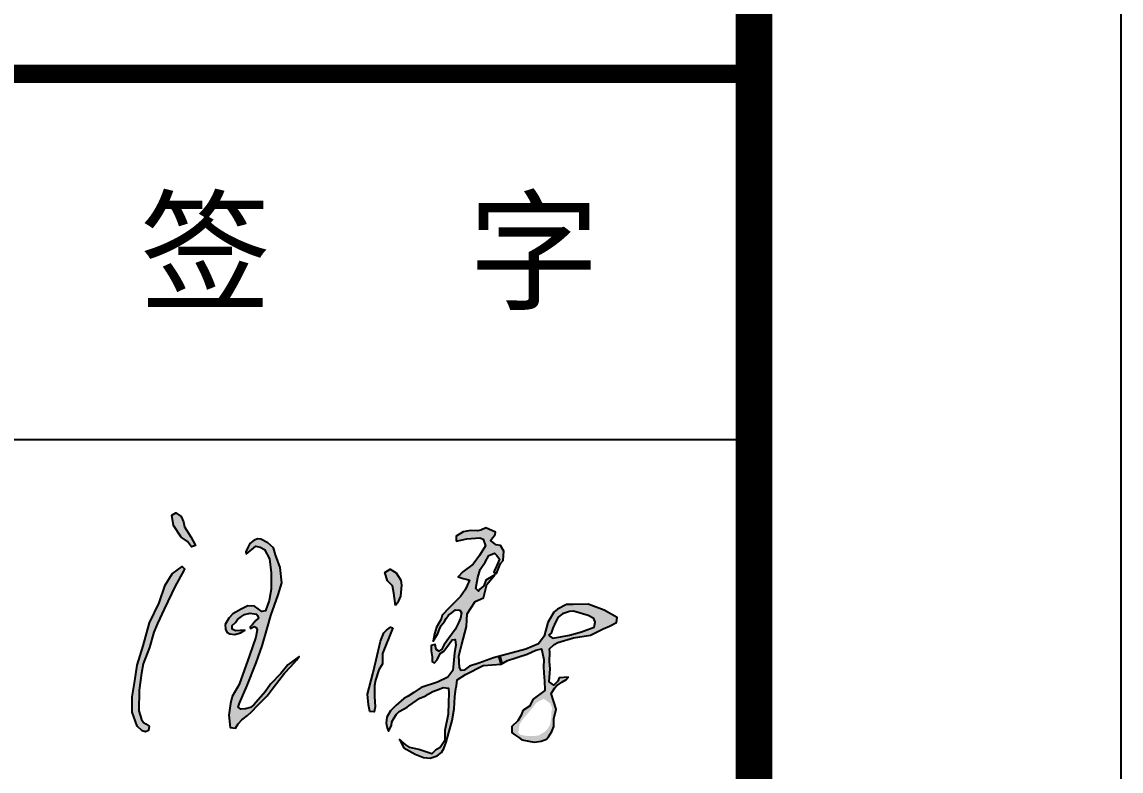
# Model space of a CAD drawing. Extents: x 185245 to 2166646, y -19957 to 815000.
# Drawn here: x 2047606 to 2052098, y 643487 to 646548 of the extents above; entities that cross this region are included whole.
import ezdxf

# ---------------------------------------------------------------- set-up
doc = ezdxf.new("R2010")
doc.units = 0
doc.header["$LTSCALE"] = 1000
doc.header["$MEASUREMENT"] = 0
for name, color, linetype in [('PUB_TEXT', 7, 'Continuous'), ('PUB_TITLE', 4, 'Continuous'), ('图框', 4, 'Continuous')]:
    doc.layers.add(name, color=color, linetype=linetype)
doc.styles.add('STYLE-黑体', font='simhei.ttf')

msp = doc.modelspace()

# ---------------------------------------------------------------- hatches: boundary and pattern name
at = {"layer": 'PUB_TEXT'}
h = msp.add_hatch(color=4, dxfattribs=at)
h.paths.add_polyline_path([(2048232.3, 644241.6), (2048270.3, 644312.8), (2048261, 644322.1), (2048219.5, 644292.2), (2048190.8, 644245.7), (2048166.3, 644173.8), (2048127.3, 644092.3), (2048100.7, 643997.8), (2048076.2, 643919.2), (2048066.5, 643855.1), (2048055.6, 643790.3), (2048056.1, 643727.2), (2048076, 643669.4), (2048097.4, 643650.9), (2048110.6, 643647.1), (2048123.5, 643652.3), (2048125.3, 643669.9), (2048111.6, 643679.8), (2048095.7, 643689.4), (2048083.5, 643732.6), (2048084.2, 643817.2), (2048094.2, 643886.7), (2048101.4, 643924.5), (2048127.6, 643991.3), (2048144.6, 644054.3), (2048159.9, 644090), (2048187.6, 644148.1)])
h.paths.add_polyline_path([(2048279.5, 644469.8), (2048269.6, 644484.2), (2048265.8, 644505.5), (2048255.9, 644527.6), (2048234.6, 644542), (2048218.7, 644532.1), (2048225.5, 644490.3), (2048256.7, 644442.4), (2048281.8, 644424.2), (2048298.5, 644402.9), (2048314.5, 644408.2), (2048296.3, 644443.2)])
h = msp.add_hatch(color=4, dxfattribs=at)
h.paths.add_polyline_path([(2049419.2, 643881), (2049491.4, 643918.1), (2049564, 643923.7), (2049555.5, 643955.7), (2049533.3, 643949.7), (2049473.1, 643927.2), (2049434.6, 643914.6), (2049413.7, 643898.7), (2049400.3, 643897.1), (2049394.4, 643910.4), (2049391.9, 643958.1), (2049402.8, 643999.9), (2049422.9, 644076.8), (2049425.1, 644128.5), (2049441, 644152.9), (2049458.6, 644180.1), (2049491.9, 644195.2), (2049505.7, 644248.7), (2049538.1, 644288.3), (2049502.1, 644266.4), (2049492.9, 644243.2), (2049477.1, 644229.6), (2049471.3, 644222.2), (2049461, 644232.1), (2049468.9, 644278.3), (2049478.8, 644310.5), (2049498.6, 644339.8), (2049513.4, 644367.8), (2049537.4, 644376.9), (2049546.1, 644368.2), (2049557.2, 644352.1), (2049545.6, 644324.1), (2049537.4, 644306.8), (2049534.5, 644299.3), (2049545.6, 644294), (2049561.3, 644334.8), (2049572.9, 644346.8), (2049575.8, 644384.7), (2049561.1, 644408.6), (2049543.9, 644410.7), (2049520.9, 644429.4), (2049539.7, 644454), (2049541.2, 644462.3), (2049501.1, 644480.6), (2049481.2, 644471.7), (2049467.1, 644468.6), (2049438.4, 644469.6), (2049409.7, 644464.4), (2049381, 644447.2), (2049379.9, 644426.5), (2049424.2, 644436), (2049477, 644439.6), (2049491.4, 644434.8), (2049499.8, 644407.3), (2049475.8, 644367.7), (2049449.4, 644331.8), (2049407.5, 644300.6), (2049388.3, 644280.2), (2049409.2, 644272.9), (2049421.3, 644271.2), (2049434.6, 644266.6), (2049425.8, 644245.4), (2049416.7, 644226.7), (2049398.8, 644200), (2049351, 644152.9), (2049323.5, 644123.2), (2049318.5, 644108), (2049300.5, 644074.7), (2049296.3, 644061.2), (2049292.4, 644047.9), (2049286.6, 644017.1), (2049305.5, 644048.5), (2049311.7, 644066.3), (2049319.5, 644081.8), (2049332.1, 644098.4), (2049339.5, 644109.9), (2049349.8, 644123.9), (2049362.8, 644133.5), (2049377.9, 644145), (2049395.7, 644144.2), (2049402.7, 644133.9), (2049398.7, 644112.1), (2049389.8, 644092.9), (2049376.8, 644065.1), (2049342.1, 644018.2), (2049330.2, 644001.6), (2049321.4, 643985), (2049309.5, 643977.2), (2049298.8, 643983.5), (2049294, 644004.5), (2049278.5, 643999.5), (2049278.5, 643977.6), (2049281.8, 643953.8), (2049281.8, 643934.6), (2049292, 643929.5), (2049302.3, 643940.7), (2049315.4, 643966.8), (2049329.9, 643976.7), (2049353.3, 644007.5), (2049364.5, 644022.4), (2049375.8, 644024.8), (2049379.5, 644001), (2049374.3, 643969.2), (2049366.8, 643897.3), (2049345.8, 643870.2), (2049303.7, 643850.2), (2049237.3, 643828.7), (2049207.2, 643808), (2049184.8, 643792.1), (2049167.1, 643783.3), (2049134.5, 643754.5), (2049112.6, 643732.1), (2049097.3, 643706.2), (2049094.3, 643682.6), (2049097.9, 643663.1), (2049103.2, 643649), (2049116.7, 643672.6), (2049117.3, 643687.9), (2049126.8, 643703.8), (2049136.2, 643718.6), (2049148, 643729.8), (2049179.9, 643748), (2049187.6, 643753.3), (2049218.8, 643774.6), (2049231.8, 643784), (2049256, 643794), (2049263.7, 643798.8), (2049284.9, 643811.1), (2049311.5, 643821.7), (2049328, 643828.2), (2049349.3, 643825.3), (2049350.5, 643805.2), (2049349.3, 643766.3), (2049348.1, 643719.1), (2049333.9, 643652.1), (2049333.9, 643611.9), (2049315.5, 643583.4), (2049296.2, 643572.5), (2049281.1, 643556.6), (2049227.4, 643574.2), (2049191.3, 643583.4), (2049175.4, 643594.3), (2049149.3, 643615.2), (2049166.1, 643580.9), (2049212.8, 643556), (2049247.6, 643541.9), (2049274.2, 643538.6), (2049302.8, 643549.4), (2049321, 643562.6), (2049330.6, 643578.8), (2049340.1, 643604.1), (2049363.7, 643692.8), (2049372.6, 643741.1), (2049374.9, 643790), (2049379.6, 643823.5), (2049381.4, 643835.3), (2049384.9, 643860.1)])
h.paths.add_polyline_path([(2049670.5, 643964.2), (2049706.3, 643981.1), (2049728.9, 643985.9), (2049739.1, 643943), (2049737.7, 643910.6), (2049739.7, 643867.6), (2049741.1, 643856.3), (2049742.4, 643816), (2049695.2, 643780.6), (2049680, 643751.5), (2049653.5, 643733.6), (2049645.6, 643715.1), (2049632.3, 643691.9), (2049608.5, 643668.1), (2049608.5, 643644.3), (2049616.4, 643637), (2049636.3, 643623.1), (2049648.9, 643613.9), (2049699.2, 643605.3), (2049727.7, 643609.2), (2049749.5, 643617.2), (2049757.4, 643627.1), (2049771.3, 643648.9), (2049780, 643668.8), (2049780, 643700.5), (2049788.6, 643740.2), (2049769.4, 643803.7), (2049783.9, 643826.2), (2049791.2, 643835.5), (2049811.7, 643849.3), (2049828.9, 643859.3), (2049838.2, 643870.5), (2049801.6, 643868), (2049796.7, 643854.6), (2049780, 643837.6), (2049760, 643851.7), (2049764.6, 643904.3), (2049761.8, 643934.9), (2049763.2, 643971.6), (2049761.4, 643986.5), (2049781.4, 644003.7), (2049796.7, 644011.6), (2049860.4, 644030.8), (2049929.8, 644041.7), (2049981.7, 644067.6), (2050006.8, 644078.5), (2050036.1, 644094.3), (2050038.6, 644114.4), (2049985.9, 644144.5), (2049920.6, 644168.7), (2049858.7, 644167.9), (2049832, 644167.9), (2049794.3, 644147.8), (2049779.2, 644135.3), (2049755, 644093.5), (2049740.8, 644038.3), (2049716.5, 644006.6), (2049664.6, 643984.8), (2049560.6, 643957), (2049568.8, 643926.3), (2049590.4, 643937.8)])
h.paths.add_polyline_path([(2049758.3, 644042.4), (2049768.7, 644049.5), (2049775.1, 644070), (2049787.4, 644097.6), (2049798, 644115.7), (2049815.6, 644128.6), (2049843.7, 644138.5), (2049859.5, 644139.7), (2049919.6, 644122), (2049942.8, 644109.9), (2049949.2, 644095.6), (2049945.1, 644075.2), (2049914.5, 644063.2), (2049892.2, 644055.8), (2049843.1, 644041.9), (2049806.5, 644035.4), (2049774.1, 644029.4)], flags=16)
h.paths.add_polyline_path([(2049724.3, 643775), (2049738.4, 643782.3), (2049765, 643762.5), (2049772.8, 643743.7), (2049769.7, 643729.1), (2049769.7, 643707.2), (2049764.5, 643676.5), (2049754.5, 643659.8), (2049742, 643646.8), (2049715.4, 643630.7), (2049670.1, 643630.1), (2049655, 643632.2), (2049641.9, 643635.9), (2049634.1, 643643.2), (2049639.8, 643678.6), (2049657.1, 643703.6), (2049679, 643728.6), (2049708.7, 643766.1)], flags=16)
h.paths.add_polyline_path([(2049560.6, 643957), (2049555.5, 643955.7), (2049564, 643923.7), (2049568.8, 643926.3)], flags=17)
msp.add_hatch(color=4, dxfattribs=at).paths.add_polyline_path([(2048566.4, 644063.8), (2048562.2, 644033.3), (2048536.3, 643958.3), (2048493.9, 643840.5), (2048465, 643791.4), (2048457.6, 643762.6), (2048450.9, 643715.5), (2048456.2, 643664.5), (2048479.1, 643662.5), (2048489.8, 643679.3), (2048504, 643695.4), (2048527.5, 643713.5), (2048543.6, 643728.3), (2048568.5, 643755.2), (2048608.1, 643793.4), (2048633, 643826.4), (2048679.4, 643886.8), (2048702.9, 643913), (2048729.1, 643940.5), (2048739.2, 643954.6), (2048692.3, 643921.2), (2048663.6, 643884.8), (2048622.1, 643841.1), (2048600.1, 643810), (2048552.9, 643756.6), (2048540.3, 643745.7), (2048518.9, 643740.7), (2048500.4, 643739.9), (2048489.1, 643747.8), (2048495, 643764.2), (2048526.1, 643835.7), (2048562.6, 643928.7), (2048587.5, 643998.6), (2048607.6, 644068.6), (2048622.5, 644122.6), (2048653.4, 644207.1), (2048667.5, 644255.6), (2048661.1, 644317.9), (2048641.8, 644370.6), (2048633.3, 644398.8), (2048610.2, 644419.5), (2048582.5, 644434.1), (2048569.7, 644435.1), (2048555.1, 644429.9), (2048537.2, 644416.2), (2048529.7, 644403.1), (2048521.2, 644381.9), (2048522.4, 644373.1), (2048562.2, 644406.3), (2048579.2, 644401.2), (2048597.1, 644392.7), (2048617.5, 644354.3), (2048624.3, 644297.1), (2048623.7, 644229.5), (2048616.2, 644183.4), (2048601, 644141.8), (2048586.4, 644139.1), (2048555.9, 644160.7), (2048528.3, 644162.5), (2048501.5, 644148.6), (2048467, 644128.6), (2048451.4, 644111.6), (2048436.4, 644086), (2048437.1, 644066.8), (2048443.4, 644053.8), (2048455, 644046.8), (2048475.3, 644044.2), (2048498.6, 644051.5), (2048517.2, 644062.1), (2048478.3, 644059.5), (2048464.7, 644066.8), (2048465, 644081.7), (2048478.6, 644093.4), (2048486, 644106), (2048509.7, 644124.5), (2048537.8, 644132.2), (2048567.8, 644127.7), (2048572.1, 644111.6), (2048561.8, 644101.3), (2048547.8, 644086), (2048538.2, 644075.4), (2048539.5, 644069.1), (2048560.6, 644079.6)])
h = msp.add_hatch(color=4, dxfattribs=at)
h.paths.add_polyline_path([(2049112.2, 644075.1), (2049095.8, 644062.9), (2049084.5, 644051.2), (2049071.4, 644017.4), (2049053, 643941.1), (2049039.8, 643884.1), (2049018.7, 643800.7), (2049021.9, 643757.9), (2049027.7, 643729.9), (2049045.6, 643728.9), (2049049.3, 643748.4), (2049046.7, 643791.1), (2049047.1, 643835.8), (2049050.1, 643857.4), (2049065, 643899.8), (2049078.9, 643924.4), (2049079.9, 643967.1), (2049121.5, 644071.4)])
h.paths.add_polyline_path([(2049120.8, 644243), (2049125.2, 644213.6), (2049132.7, 644163.2), (2049141, 644174.5), (2049144.8, 644182.8), (2049152.3, 644201.6), (2049156.8, 644245.9), (2049153.8, 644266.2), (2049135.7, 644296.3), (2049110.9, 644311.4), (2049088.3, 644298.6), (2049100.4, 644264)])

# ---------------------------------------------------------------- linework, layer by layer
at = {"layer": 'PUB_TEXT', "color": 4}
for p, q in [((2049564, 643923.7, 0), (2049555.5, 643955.7, 0)), ((2049568.8, 643926.3, 0), (2049560.6, 643957, 0))]:
    msp.add_line(p, q, dxfattribs=at)
at = {"layer": 'PUB_TEXT', "color": 4, "elevation": 0}
for points in [[(2048256.7, 644442.4), (2048225.5, 644490.3), (2048218.7, 644532.1), (2048234.6, 644542), (2048255.9, 644527.6), (2048265.8, 644505.5), (2048269.6, 644484.2), (2048279.5, 644469.8), (2048296.3, 644443.2), (2048314.5, 644408.2), (2048298.5, 644402.9), (2048281.8, 644424.2), (2048256.7, 644442.4)], [(2048522.4, 644373.1), (2048562.2, 644406.3), (2048579.2, 644401.2), (2048597.1, 644392.7), (2048617.5, 644354.3), (2048624.3, 644297.1), (2048623.7, 644229.5), (2048616.2, 644183.4), (2048601, 644141.8), (2048586.4, 644139.1), (2048555.9, 644160.7), (2048528.3, 644162.5), (2048501.5, 644148.6), (2048467, 644128.6), (2048451.4, 644111.6), (2048436.4, 644086), (2048437.1, 644066.8), (2048443.4, 644053.8), (2048455, 644046.8), (2048475.3, 644044.2), (2048498.6, 644051.5), (2048517.2, 644062.1), (2048478.3, 644059.5), (2048464.7, 644066.8), (2048465, 644081.7), (2048478.6, 644093.4), (2048486, 644106), (2048502.6, 644118.9), (2048514.9, 644125.9), (2048537.8, 644132.2), (2048564.4, 644128.2), (2048569.1, 644122.9), (2048572.1, 644111.6), (2048561.8, 644101.3), (2048547.8, 644086), (2048538.2, 644075.4), (2048539.5, 644069.1), (2048555.4, 644077.1), (2048562.8, 644073.8), (2048566.4, 644063.8), (2048562.2, 644033.3), (2048536.3, 643958.3), (2048493.9, 643840.5), (2048465, 643791.4), (2048457.6, 643762.6), (2048450.9, 643715.5), (2048456.2, 643664.5), (2048479.1, 643662.5), (2048489.8, 643679.3), (2048504, 643695.4), (2048527.5, 643713.5), (2048543.6, 643728.3), (2048568.5, 643755.2), (2048608.1, 643793.4), (2048633, 643826.4), (2048679.4, 643886.8), (2048702.9, 643913), (2048729.1, 643940.5), (2048739.2, 643954.6), (2048692.3, 643921.2), (2048663.6, 643884.8), (2048622.1, 643841.1), (2048600.1, 643810), (2048552.9, 643756.6), (2048540.3, 643745.7), (2048518.9, 643740.7), (2048500.4, 643739.9), (2048489.1, 643747.8), (2048495, 643764.2), (2048526.1, 643835.7), (2048562.6, 643928.7), (2048587.5, 643998.6), (2048607.6, 644068.6), (2048622.5, 644122.6), (2048653.4, 644207.1), (2048667.5, 644255.6), (2048661.1, 644317.9), (2048641.8, 644370.6), (2048633.3, 644398.8), (2048610.2, 644419.5), (2048582.5, 644434.1), (2048569.7, 644435.1), (2048555.1, 644429.9), (2048537.2, 644416.2), (2048529.7, 644403.1), (2048521.2, 644381.9), (2048521.2, 644381.9), (2048522.4, 644373.1)], [(2048266.9, 644306.5), (2048232.3, 644241.6), (2048187.6, 644148.1), (2048159.9, 644090), (2048144.6, 644054.3), (2048127.6, 643991.3), (2048101.4, 643924.5), (2048094.2, 643886.7), (2048084.2, 643817.2), (2048083.5, 643732.6), (2048093.6, 643696.9), (2048102.1, 643685.5), (2048111.6, 643679.8), (2048125.3, 643669.9), (2048125.3, 643669.9), (2048123.5, 643652.3), (2048110.6, 643647.1), (2048097.4, 643650.9), (2048076, 643669.4), (2048056.1, 643727.2), (2048055.6, 643790.3), (2048066.5, 643855.1), (2048076.2, 643919.2), (2048100.7, 643997.8), (2048127.3, 644092.3), (2048166.3, 644173.8), (2048190.8, 644245.7), (2048219.5, 644292.2), (2048261, 644322.1), (2048271.5, 644311.6), (2048266.9, 644306.5)], [(2049132.7, 644163.2), (2049125.2, 644213.6), (2049120.8, 644243), (2049100.4, 644264), (2049088.3, 644298.6), (2049110.9, 644311.4), (2049135.7, 644296.3), (2049153.8, 644266.2), (2049156.8, 644245.9), (2049152.3, 644201.6), (2049144.8, 644182.8), (2049141, 644174.5), (2049132.7, 644163.2)], [(2049758.3, 644042.4), (2049774.1, 644029.4), (2049806.5, 644035.4), (2049843.1, 644041.9), (2049892.2, 644055.8), (2049914.5, 644063.2), (2049945.1, 644075.2), (2049949.2, 644095.6), (2049942.8, 644109.9), (2049919.6, 644122), (2049859.5, 644139.7), (2049843.7, 644138.5), (2049815.6, 644128.6), (2049798, 644115.7), (2049787.4, 644097.6), (2049775.1, 644070), (2049768.7, 644049.5), (2049758.3, 644042.4)], [(2049121.5, 644071.4), (2049079.9, 643967.1), (2049078.9, 643924.4), (2049065, 643899.8), (2049050.1, 643857.4), (2049047.1, 643835.8), (2049046.7, 643791.1), (2049049.3, 643748.4), (2049045.6, 643728.9), (2049045.6, 643728.9), (2049027.7, 643729.9), (2049021.9, 643757.9), (2049018.7, 643800.7), (2049039.8, 643884.1), (2049053, 643941.1), (2049071.4, 644017.4), (2049084.5, 644051.2), (2049095.8, 644062.9), (2049112.2, 644075.1), (2049121.5, 644071.4)]]:
    msp.add_lwpolyline(points, dxfattribs=at)
msp.add_lwpolyline([(2049379.9, 644426.5), (2049424.2, 644436), (2049477, 644439.6), (2049491.4, 644434.8), (2049499.8, 644407.3), (2049475.8, 644367.7), (2049449.4, 644331.8), (2049407.5, 644300.6), (2049407.5, 644300.6), (2049388.3, 644280.2), (2049409.2, 644272.9), (2049421.3, 644271.2), (2049434.6, 644266.6), (2049425.8, 644245.4), (2049416.7, 644226.7), (2049398.8, 644200), (2049351, 644152.9), (2049323.5, 644123.2), (2049318.5, 644108), (2049300.5, 644074.7), (2049296.3, 644061.2), (2049292.4, 644047.9), (2049286.6, 644017.1), (2049305.5, 644048.5), (2049311.7, 644066.3), (2049319.5, 644081.8), (2049332.1, 644098.4), (2049339.5, 644109.9), (2049349.8, 644123.9), (2049362.8, 644133.5), (2049377.9, 644145), (2049395.7, 644144.2), (2049402.7, 644133.9), (2049398.7, 644112.1), (2049389.8, 644092.9), (2049376.8, 644065.1), (2049342.1, 644018.2), (2049330.2, 644001.6), (2049321.4, 643985), (2049309.5, 643977.2), (2049298.8, 643983.5), (2049294, 644004.5), (2049278.5, 643999.5), (2049278.5, 643977.6), (2049281.8, 643953.8), (2049281.8, 643934.6), (2049292, 643929.5), (2049302.3, 643940.7), (2049315.4, 643966.8), (2049329.9, 643976.7), (2049353.3, 644007.5), (2049364.5, 644022.4), (2049375.8, 644024.8), (2049379.5, 644001), (2049374.3, 643969.2), (2049366.8, 643897.3), (2049345.8, 643870.2), (2049303.7, 643850.2), (2049237.3, 643828.7), (2049207.2, 643808), (2049184.8, 643792.1), (2049167.1, 643783.3), (2049134.5, 643754.5), (2049112.6, 643732.1), (2049097.3, 643706.2), (2049094.3, 643682.6), (2049097.9, 643663.1), (2049103.2, 643649), (2049103.2, 643649), (2049116.7, 643672.6), (2049117.3, 643687.9), (2049126.8, 643703.8), (2049136.2, 643718.6), (2049148, 643729.8), (2049179.9, 643748), (2049187.6, 643753.3), (2049218.8, 643774.6), (2049231.8, 643784), (2049256, 643794), (2049263.7, 643798.8), (2049284.9, 643811.1), (2049311.5, 643821.7), (2049328, 643828.2), (2049349.3, 643825.3), (2049350.5, 643805.2), (2049349.3, 643766.3), (2049348.1, 643719.1), (2049333.9, 643652.1), (2049333.9, 643611.9), (2049315.5, 643583.4), (2049296.2, 643572.5), (2049281.1, 643556.6), (2049227.4, 643574.2), (2049191.3, 643583.4), (2049175.4, 643594.3), (2049149.3, 643615.2), (2049149.3, 643615.2), (2049166.1, 643580.9), (2049212.8, 643556), (2049247.6, 643541.9), (2049274.2, 643538.6), (2049302.8, 643549.4), (2049321, 643562.6), (2049330.6, 643578.8), (2049340.1, 643604.1), (2049363.7, 643692.8), (2049372.6, 643741.1), (2049374.9, 643790), (2049379.6, 643823.5), (2049381.4, 643835.3), (2049384.9, 643860.1), (2049419.2, 643881), (2049491.4, 643918.1), (2049564, 643923.7), (2049590.4, 643937.8), (2049670.5, 643964.2), (2049706.3, 643981.1), (2049728.9, 643985.9), (2049739.1, 643943), (2049737.7, 643910.6), (2049739.7, 643867.6), (2049741.1, 643856.3), (2049742.4, 643816), (2049695.2, 643780.6), (2049680, 643751.5), (2049653.5, 643733.6), (2049645.6, 643715.1), (2049632.3, 643691.9), (2049608.5, 643668.1), (2049608.5, 643644.3), (2049616.4, 643637), (2049636.3, 643623.1), (2049648.9, 643613.9), (2049699.2, 643605.3), (2049727.7, 643609.2), (2049749.5, 643617.2), (2049757.4, 643627.1), (2049771.3, 643648.9), (2049780, 643668.8), (2049780, 643700.5), (2049788.6, 643740.2), (2049769.4, 643803.7), (2049783.9, 643826.2), (2049791.2, 643835.5), (2049811.7, 643849.3), (2049828.9, 643859.3), (2049838.2, 643870.5), (2049801.6, 643868), (2049796.7, 643854.6), (2049780, 643837.6), (2049760, 643851.7), (2049764.6, 643904.3), (2049761.8, 643934.9), (2049763.2, 643971.6), (2049761.4, 643986.5), (2049781.4, 644003.7), (2049796.7, 644011.6), (2049860.4, 644030.8), (2049929.8, 644041.7), (2049981.7, 644067.6), (2050006.8, 644078.5), (2050036.1, 644094.3), (2050038.6, 644114.4), (2049985.9, 644144.5), (2049985.9, 644144.5), (2049920.6, 644168.7), (2049858.7, 644167.9), (2049832, 644167.9), (2049794.3, 644147.8), (2049779.2, 644135.3), (2049755, 644093.5), (2049740.8, 644038.3), (2049740.8, 644038.3), (2049716.5, 644006.6), (2049664.6, 643984.8), (2049533.3, 643949.7), (2049473.1, 643927.2), (2049434.6, 643914.6), (2049413.7, 643898.7), (2049400.3, 643897.1), (2049394.4, 643910.4), (2049391.9, 643958.1), (2049402.8, 643999.9), (2049422.9, 644076.8), (2049425.1, 644128.5), (2049441, 644152.9), (2049458.6, 644180.1), (2049491.9, 644195.2), (2049505.7, 644248.7), (2049538.1, 644288.3), (2049502.1, 644266.4), (2049492.9, 644243.2), (2049477.1, 644229.6), (2049471.3, 644222.2), (2049461, 644232.1), (2049468.9, 644278.3), (2049478.8, 644310.5), (2049498.6, 644339.8), (2049513.4, 644367.8), (2049537.4, 644376.9), (2049546.1, 644368.2), (2049557.2, 644352.1), (2049545.6, 644324.1), (2049537.4, 644306.8), (2049534.5, 644299.3), (2049545.6, 644294), (2049561.3, 644334.8), (2049572.9, 644346.8), (2049575.8, 644384.7), (2049561.1, 644408.6), (2049543.9, 644410.7), (2049520.9, 644429.4), (2049539.7, 644454), (2049541.2, 644462.3), (2049501.1, 644480.6), (2049481.2, 644471.7), (2049467.1, 644468.6), (2049438.4, 644469.6), (2049409.7, 644464.4), (2049381, 644447.2), (2049379.9, 644426.5)], close=True, dxfattribs=at)
at = {"layer": 'PUB_TITLE', "elevation": 0}
msp.add_lwpolyline([(1962998, 597962.7), (2052098, 597962.7), (2052098, 660962.7), (1962998, 660962.7)], close=True, dxfattribs=at)
at = {"layer": 'PUB_TITLE', "const_width": 150, "elevation": 0}
msp.add_lwpolyline([(1966748, 599462.7), (2050598, 599462.7), (2050598, 659462.7), (1966748, 659462.7)], close=True, dxfattribs=at)
at = {"layer": '图框', "color": 0}
msp.add_line((2041584.2, 644841.6, 0), (2050598, 644841.6, 0), dxfattribs=at)
msp.add_line((2041584.2, 644841.6, 0), (2050598, 644841.6, 0), dxfattribs=at)
at = {"layer": '图框', "color": 0, "const_width": 75, "elevation": 0}
msp.add_lwpolyline([(2041584.2, 646335.6), (2050598, 646335.6), (2050598, 631096.8), (2041584.2, 631096.8)], close=True, dxfattribs=at)

# ---------------------------------------------------------------- texts
at = {"layer": '图框', "color": 0, "style": 'STYLE-黑体'}
msp.add_text('签   字', height=394.42, dxfattribs=at).set_placement((2048086.5, 645412.8, 0))

doc.saveas('drawing.dxf')
